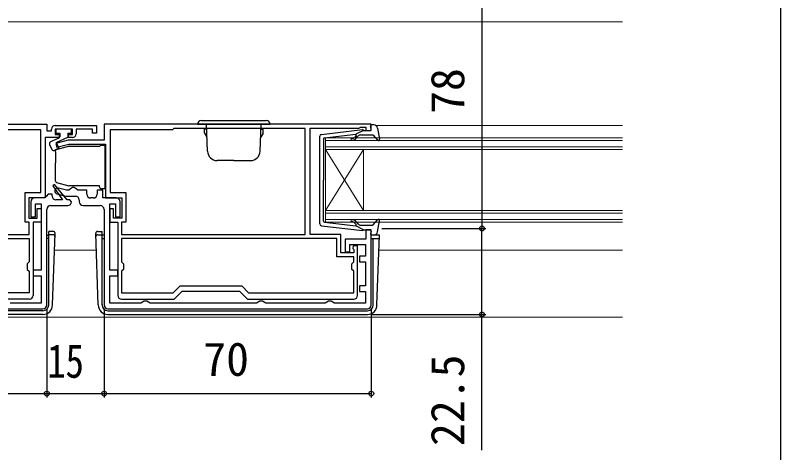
# Model space of a CAD drawing. Units: millimetres, scale not verified. Extents: x -525 to 525, y -782 to 778.
# Drawn here: x 324.5 to 525, y -187 to -72.5 of the extents above; entities that cross this region are included whole.
import ezdxf
from ezdxf.enums import TextEntityAlignment as Align

# ---------------------------------------------------------------- set-up
doc = ezdxf.new("R2010")
doc.units = ezdxf.units.MM
doc.header["$LTSCALE"] = 4
for name, color, linetype in [('0-2_YKK_11', 7, 'Continuous'), ('0-5_YKK_13', 4, 'Continuous'), ('0-7_YKK_D', 6, 'Continuous'), ('0-8_YKK_ZWAK', 7, 'Continuous')]:
    doc.layers.add(name, color=color, linetype=linetype)
doc.layers.add('0-4_YKK_12', color=2, linetype='Continuous', lineweight=18)
doc.styles.add('ＭＳ ゴシック', font='')
doc.styles.get('ＭＳ ゴシック').set_extended_font_data('MS Gothic')

msp = doc.modelspace()

# ---------------------------------------------------------------- linework, layer by layer
at = {"layer": '0-2_YKK_11'}
for p, q in [((341.244, -120.815), (341.244, -121.315)), ((344.944, -120.315), (344.244, -120.315)), ((332.744, -148.313), (332.744, -123.313)), ((333.744, -122.313), (338.244, -122.313)), ((342.244, -122.315), (346.744, -122.315)), ((347.744, -123.315), (347.744, -148.315)), ((263.744, -149.313), (331.744, -149.313)), ((348.744, -149.315), (416.744, -149.315))]:
    msp.add_line(p, q, dxfattribs=at)
for points in [[(262.744, -101.013), (332.744, -101.013), (332.744, -102.713), (333.944, -102.713), (333.944, -102.313)], [(334.944, -101.313), (345.744, -101.313), (345.744, -103.313), (344.744, -103.313), (344.744, -102.313), (340.444, -102.313), (340.444, -103.513)], [(417.744, -101.015), (347.744, -101.015), (347.744, -105.215), (338.344, -105.215), (335.115, -106.081), (335.373, -107.047), (338.476, -106.215), (348.144, -106.215), (348.144, -120.315), (352.444, -120.315), (352.444, -125.615), (350.244, -125.615), (350.244, -123.115), (349.244, -123.115), (349.244, -126.615), (351.344, -126.615), (351.344, -145.815)], [(414.144, -145.815), (414.144, -132.815), (412.994, -132.815), (412.913, -133.506), (413.144, -133.798), (413.144, -134.715), (409.744, -134.715), (409.744, -129.915), (401.744, -129.915), (401.744, -102.015), (414.444, -102.015), (414.668, -101.915), (414.891, -101.815), (416.344, -101.815), (416.344, -102.615), (417.744, -102.615), (417.744, -101.015)], [(339.444, -104.513), (338.444, -104.513), (338.444, -103.713), (339.444, -103.713), (339.444, -102.313), (334.944, -102.313), (334.944, -103.713), (335.944, -103.713), (335.944, -104.513), (332.344, -104.513), (332.344, -120.313), (328.044, -120.313), (328.044, -125.613), (330.244, -125.613), (330.244, -123.113), (331.244, -123.113), (331.244, -126.613), (329.144, -126.613), (329.144, -145.813)], [(339.244, -121.313), (338.744, -120.813), (338.124, -120.813), (334.765, -116.81), (334.29, -117.174), (336.844, -120.813), (335.144, -120.813)], [(343.244, -119.315), (343.244, -118.315), (340.898, -118.315), (340.421, -117.965), (339.944, -117.615), (339.444, -117.615), (338.967, -117.965), (338.49, -118.315), (337.932, -118.315), (335.788, -117.741)], [(334.144, -119.813), (334.144, -119.313), (333.144, -119.313), (332.644, -119.813), (332.144, -120.313), (329.544, -120.313)], [(335.4, -119.19), (337.734, -119.815), (340.244, -119.815)], [(350.944, -120.315), (347.444, -120.315), (347.444, -118.315), (345.944, -118.315), (345.944, -119.315)], [(328.544, -121.313), (328.544, -125.213), (329.744, -125.213), (329.744, -121.813), (331.244, -121.813), (331.244, -139.213), (329.144, -139.213), (329.144, -140.713), (331.244, -140.713), (331.244, -147.813), (323.11, -147.813)], [(351.344, -139.215), (349.244, -139.215), (349.244, -121.815), (350.744, -121.815), (350.744, -125.215), (351.944, -125.215), (351.944, -121.315)], [(417.744, -148.315), (417.744, -128.615), (416.344, -128.615), (416.344, -131.115), (410.944, -131.115), (410.944, -134.415), (412.144, -134.415), (412.144, -132.515), (416.244, -132.515), (416.244, -135.515), (414.644, -135.515), (414.644, -137.015), (416.244, -137.015), (416.244, -143.315), (414.644, -143.315), (414.644, -144.815), (416.244, -144.815), (416.244, -147.815), (408.11, -147.815), (407.677, -147.565), (407.244, -147.315), (406.544, -147.315), (406.111, -147.565), (405.678, -147.815), (390.11, -147.815), (389.677, -147.565), (389.244, -147.315), (388.544, -147.315), (388.111, -147.565), (387.678, -147.815), (359.81, -147.815), (359.377, -147.565), (358.944, -147.315), (358.244, -147.315), (357.811, -147.565), (357.378, -147.815), (349.244, -147.815), (349.244, -140.715), (351.344, -140.715), (351.344, -139.215)], [(328.144, -146.813), (314.344, -146.813), (312.244, -144.713), (297.244, -144.713), (295.144, -146.813), (267.344, -146.813)], [(352.344, -146.815), (366.144, -146.815), (368.244, -144.715), (383.244, -144.715), (385.344, -146.815), (413.144, -146.815)]]:
    msp.add_lwpolyline(points, dxfattribs=at)
for points in [[(280.044, -129.913), (328.144, -129.913), (328.144, -126.613), (327.044, -126.613), (327.044, -118.913), (331.144, -118.913), (331.144, -102.513), (314.844, -102.513), (314.444, -102.113), (280.044, -102.113)], [(352.344, -129.915), (400.444, -129.915), (400.444, -102.115), (366.044, -102.115), (365.644, -102.515), (349.344, -102.515), (349.344, -118.915), (353.444, -118.915), (353.444, -126.615), (352.344, -126.615)], [(271.744, -130.913), (328.144, -130.913), (328.144, -137.013), (327.644, -137.513), (327.644, -139.013), (328.144, -139.513), (328.144, -145.113), (314.624, -145.113), (312.824, -143.313), (296.664, -143.313), (294.864, -145.113), (267.344, -145.113), (267.344, -139.513), (267.844, -139.013), (267.844, -137.513), (267.344, -137.013), (267.344, -135.713), (271.744, -135.713)], [(408.744, -130.915), (352.344, -130.915), (352.344, -137.015), (352.844, -137.515), (352.844, -139.015), (352.344, -139.515), (352.344, -145.115), (365.864, -145.115), (367.664, -143.315), (383.824, -143.315), (385.624, -145.115), (413.144, -145.115), (413.144, -139.515), (412.644, -139.015), (412.644, -137.515), (413.144, -137.015), (413.144, -135.715), (408.744, -135.715)]]:
    msp.add_lwpolyline(points, close=True, dxfattribs=at)
for centre, radius, start, end in [((334.944, -102.313), 1, 90.00001, 179.99999), ((339.444, -103.513), 1, 270.00001, 359.99999), ((335.594, -118.465), 0.75, 75, 255.00002), ((335.144, -119.813), 1, 180.00001, 269.99999), ((340.244, -120.815), 1, 0.00001, 89.99999), ((344.244, -119.315), 1, 180.00001, 269.99999), ((344.944, -119.315), 1, 270.00001, 359.99999), ((329.544, -121.313), 1, 90.00001, 179.99999), ((338.244, -121.313), 1, 270.00001, 359.99999), ((342.244, -121.315), 1, 180.00001, 269.99999), ((350.944, -121.315), 1, 0.00001, 89.99999), ((333.744, -123.313), 1, 90.00001, 179.99999), ((346.744, -123.315), 1, 0.00001, 89.99999), ((328.144, -145.813), 1, 270.00001, 359.99999), ((352.344, -145.815), 1, 180.00001, 269.99999), ((413.144, -145.815), 1, 270.00001, 359.99999), ((331.744, -148.313), 1, 270.00001, 359.99999), ((348.744, -148.315), 1, 180.00001, 269.99999), ((416.744, -148.315), 1, 270.00001, 359.99999)]:
    msp.add_arc(centre, radius, start, end, dxfattribs=at)
at = {"layer": '0-4_YKK_12'}
for p, q in [((483.591, -74.256), (197.374, -74.206)), ((418.832, -101.312), (483.591, -101.312)), ((483.591, -105.313), (405.738, -105.316)), ((483.591, -104.613), (405.744, -104.616)), ((405.744, -104.616), (405.744, -126.616)), ((483.591, -106.912), (405.744, -106.914)), ((483.591, -107.612), (405.744, -107.614)), ((405.744, -107.614), (415.739, -123.615)), ((405.744, -123.614), (415.739, -107.615)), ((415.739, -107.615), (415.739, -123.615)), ((483.591, -123.612), (405.744, -123.614)), ((483.591, -124.312), (405.744, -124.314)), ((483.591, -125.913), (405.744, -125.916)), ((483.591, -126.613), (405.744, -126.616)), ((389.771, -130.913), (403.771, -130.913)), ((345.745, -134.012), (334.742, -134.012)), ((483.591, -134.012), (419.744, -134.012)), ((483.591, -151.512), (197.374, -151.512))]:
    msp.add_line(p, q, dxfattribs=at)
at = {"layer": '0-5_YKK_13'}
for p, q in [((373.244, -100.015), (390.244, -100.015)), ((372.244, -101.015), (391.244, -101.015)), ((374.863, -108.103), (374.615, -101.015)), ((388.625, -108.103), (388.872, -101.015)), ((417.73, -102.235), (417.552, -101.596)), ((418.409, -101.215), (417.841, -101.215)), ((419.393, -102.033), (419.936, -104.961)), ((335.142, -102.312), (335.142, -103.312)), ((339.242, -102.312), (335.142, -102.312)), ((335.142, -103.312), (336.142, -103.312)), ((336.142, -103.312), (336.142, -104.312)), ((338.242, -103.312), (338.242, -104.415)), ((374.626, -102.315), (374.044, -102.315)), ((374.044, -103.314), (374.044, -102.315)), ((374.044, -103.314), (374.694, -104.44)), ((389.444, -103.314), (388.794, -104.44)), ((388.862, -102.315), (389.444, -102.315)), ((389.444, -103.314), (389.444, -102.315)), ((404.241, -127.07), (404.241, -104.161)), ((404.683, -103.664), (415.424, -102.417)), ((405.506, -104.585), (413.741, -103.629)), ((413.754, -103.975), (413.433, -104.358)), ((415.741, -102.615), (413.741, -103.629)), ((413.816, -104.68), (414.241, -104.173)), ((415.007, -103.815), (418.009, -103.815)), ((415.741, -102.615), (417.441, -102.615)), ((418.23, -103.913), (419.419, -105.217)), ((335.87, -104.639), (333.731, -105.636)), ((335.242, -105.814), (338.242, -104.415)), ((335.242, -105.814), (335.896, -107.217)), ((405.241, -104.883), (405.241, -115.615)), ((333.489, -106.301), (334.106, -107.623)), ((334.809, -107.845), (335.896, -107.217)), ((335.044, -108.262), (335.044, -107.883)), ((335.044, -108.262), (335.044, -111.083)), ((335.266, -107.594), (336.166, -107.352)), ((336.166, -107.352), (338.506, -106.726)), ((338.583, -106.715), (346.644, -106.715)), ((335.044, -115.947), (335.044, -111.083)), ((381.744, -110.515), (377.361, -110.515)), ((381.744, -110.515), (386.126, -110.515)), ((335.266, -116.237), (338.544, -117.115)), ((405.241, -126.348), (405.241, -115.615)), ((346.544, -117.115), (338.544, -117.115)), ((346.544, -117.415), (346.544, -117.115)), ((347.944, -117.915), (347.044, -117.915)), ((418.23, -127.317), (419.419, -126.013)), ((419.393, -129.198), (419.936, -126.27)), ((404.683, -127.567), (415.424, -128.813)), ((405.506, -126.646), (413.741, -127.602)), ((413.754, -127.256), (413.433, -126.873)), ((415.741, -128.615), (413.741, -127.602)), ((413.816, -126.551), (414.241, -127.058)), ((415.007, -127.415), (418.009, -127.415)), ((332.744, -130.021), (333.242, -130.021)), ((333.242, -148.315), (333.242, -129.057)), ((334.397, -129.057), (333.242, -129.057)), ((334.367, -129.92), (333.242, -129.92)), ((334.242, -148.313), (334.897, -129.574)), ((346.245, -148.313), (345.59, -129.574)), ((346.09, -129.057), (347.245, -129.057)), ((346.12, -129.92), (347.245, -129.92)), ((347.245, -148.315), (347.245, -129.057)), ((347.743, -130.021), (347.245, -130.021)), ((415.741, -128.615), (417.441, -128.615)), ((417.73, -128.996), (417.552, -129.635)), ((419.872, -130.021), (417.743, -130.021)), ((418.409, -130.015), (417.841, -130.015)), ((419.245, -148.313), (419.884, -130.021)), ((333.242, -130.92), (332.744, -130.92)), ((347.245, -130.92), (347.743, -130.92)), ((417.743, -130.92), (419.852, -130.92)), ((418.245, -148.315), (418.245, -130.92)), ((331.742, -149.815), (263.742, -149.815)), ((348.745, -149.815), (416.745, -149.815)), ((331.742, -150.815), (263.744, -150.815)), ((348.745, -150.815), (416.743, -150.815))]:
    msp.add_line(p, q, dxfattribs=at)
for points in [[(338.242, -103.312), (339.242, -103.312), (339.242, -102.312)], [(347.044, -106.515), (347.944, -106.515), (347.944, -117.915)]]:
    msp.add_lwpolyline(points, dxfattribs=at)
for centre, radius, start, end in [((373.244, -101.015), 1, 90, 180), ((390.244, -101.015), 1, 0, 90), ((417.441, -102.315), 0.3, 270, 15.56536), ((417.841, -101.515), 0.3, 90, 195.56536), ((418.409, -102.215), 1, 10.51214, 90), ((404.741, -104.161), 0.5, 96.62089, 180), ((413.601, -103.846), 0.2, 319.99999, 96.62089), ((415.007, -104.815), 1, 90, 139.99999), ((415.458, -102.715), 0.3, 19.47122, 96.62089), ((418.009, -104.115), 0.3, 42.35531, 90), ((333.942, -106.089), 0.5, 115.00014, 205.00005), ((335.658, -104.186), 0.5, 295, 345.39617), ((405.541, -104.883), 0.3, 96.62089, 180), ((412.667, -104.965), 0.25, 90, 270), ((412.667, -103.715), 1, 270, 319.99999), ((412.667, -103.715), 1.5, 270, 319.99999), ((419.641, -105.015), 0.3, 222.35531, 10.51214), ((334.559, -107.412), 0.5, 205.00005, 300.00004), ((335.344, -107.883), 0.3, 105, 180), ((338.583, -107.015), 0.3, 90, 105), ((347.044, -107.015), 0.5, 90, 143.1301), ((377.361, -108.015), 2.5, 182, 270), ((386.126, -108.015), 2.5, 270, 358), ((335.344, -115.947), 0.3, 180, 255), ((347.044, -117.415), 0.5, 180, 270), ((412.667, -126.265), 0.25, 90, 270), ((412.667, -127.515), 1.5, 40.00001, 90), ((419.641, -126.215), 0.3, 349.48786, 137.64469), ((404.741, -127.07), 0.5, 180, 263.37911), ((405.541, -126.348), 0.3, 180, 263.37911), ((412.667, -127.515), 1, 40.00001, 90), ((413.601, -127.384), 0.2, 263.37911, 40.00001), ((415.007, -126.415), 1, 220.00001, 270), ((418.009, -127.115), 0.3, 270, 317.64469), ((334.367, -130.42), 0.5, 358, 90), ((334.397, -129.557), 0.5, 358, 90), ((346.09, -129.557), 0.5, 90, 182), ((346.12, -130.42), 0.5, 90, 182), ((415.458, -128.515), 0.3, 263.37911, 340.52878), ((417.441, -128.915), 0.3, 344.43464, 90), ((417.841, -129.715), 0.3, 164.43464, 270), ((418.409, -129.015), 1, 270, 349.48786), ((331.742, -148.315), 1.5, 270, 0), ((331.742, -148.315), 2.5, 270, 0), ((348.745, -148.315), 2.5, 180, 270), ((348.745, -148.315), 1.5, 180, 270), ((416.745, -148.315), 1.5, 270, 0), ((416.745, -148.315), 2.5, 270, 0)]:
    msp.add_arc(centre, radius, start, end, dxfattribs=at)
at = {"layer": '0-7_YKK_D'}
for p, q in [((446.742, -50.512), (446.742, -128.315)), ((420.556, -128.315), (447.742, -128.315)), ((420.556, -128.315), (447.742, -128.315)), ((446.742, -150.815), (446.742, -128.315)), ((332.744, -149.313), (332.744, -172.512)), ((332.744, -149.313), (332.744, -172.512)), ((347.744, -149.315), (347.744, -172.512)), ((417.744, -149.315), (417.744, -172.512)), ((347.744, -150.562), (347.744, -172.512)), ((417.743, -150.815), (447.742, -150.815)), ((446.742, -186.352), (446.742, -150.815)), ((262.744, -171.512), (332.744, -171.512)), ((332.744, -171.512), (347.744, -171.512)), ((347.744, -171.512), (417.744, -171.512))]:
    msp.add_line(p, q, dxfattribs=at)
for centre in [(446.742, -128.315), (446.742, -128.315), (446.742, -150.815), (332.744, -171.512), (332.744, -171.512), (347.744, -171.512), (347.744, -171.512), (417.744, -171.512)]:
    msp.add_circle(centre, 0.637, dxfattribs=at)
at = {"layer": '0-8_YKK_ZWAK'}
msp.add_lwpolyline([(-525, -782.3), (525, -782.3), (525, 747.7)], dxfattribs=at)

# ---------------------------------------------------------------- texts
at = {"layer": '0-7_YKK_D', "style": 'ＭＳ ゴシック'}
for s, p in [('78', (444.742, -98.311)), ('22.5', (444.742, -185.238))]:
    msp.add_text(s, height=8.798, rotation=90, dxfattribs=at).set_placement(p, align=Align.BOTTOM_LEFT)
msp.add_text('70', height=8.798, dxfattribs=at).set_placement((373.744, -169.512), align=Align.BOTTOM_LEFT)
at = {"layer": '0-7_YKK_D', "style": 'ＭＳ ゴシック', "width": 0.8}
msp.add_text('15', height=8.798, dxfattribs=at).set_placement((332.88, -170.012), align=Align.BOTTOM_LEFT)

doc.saveas('drawing.dxf')
